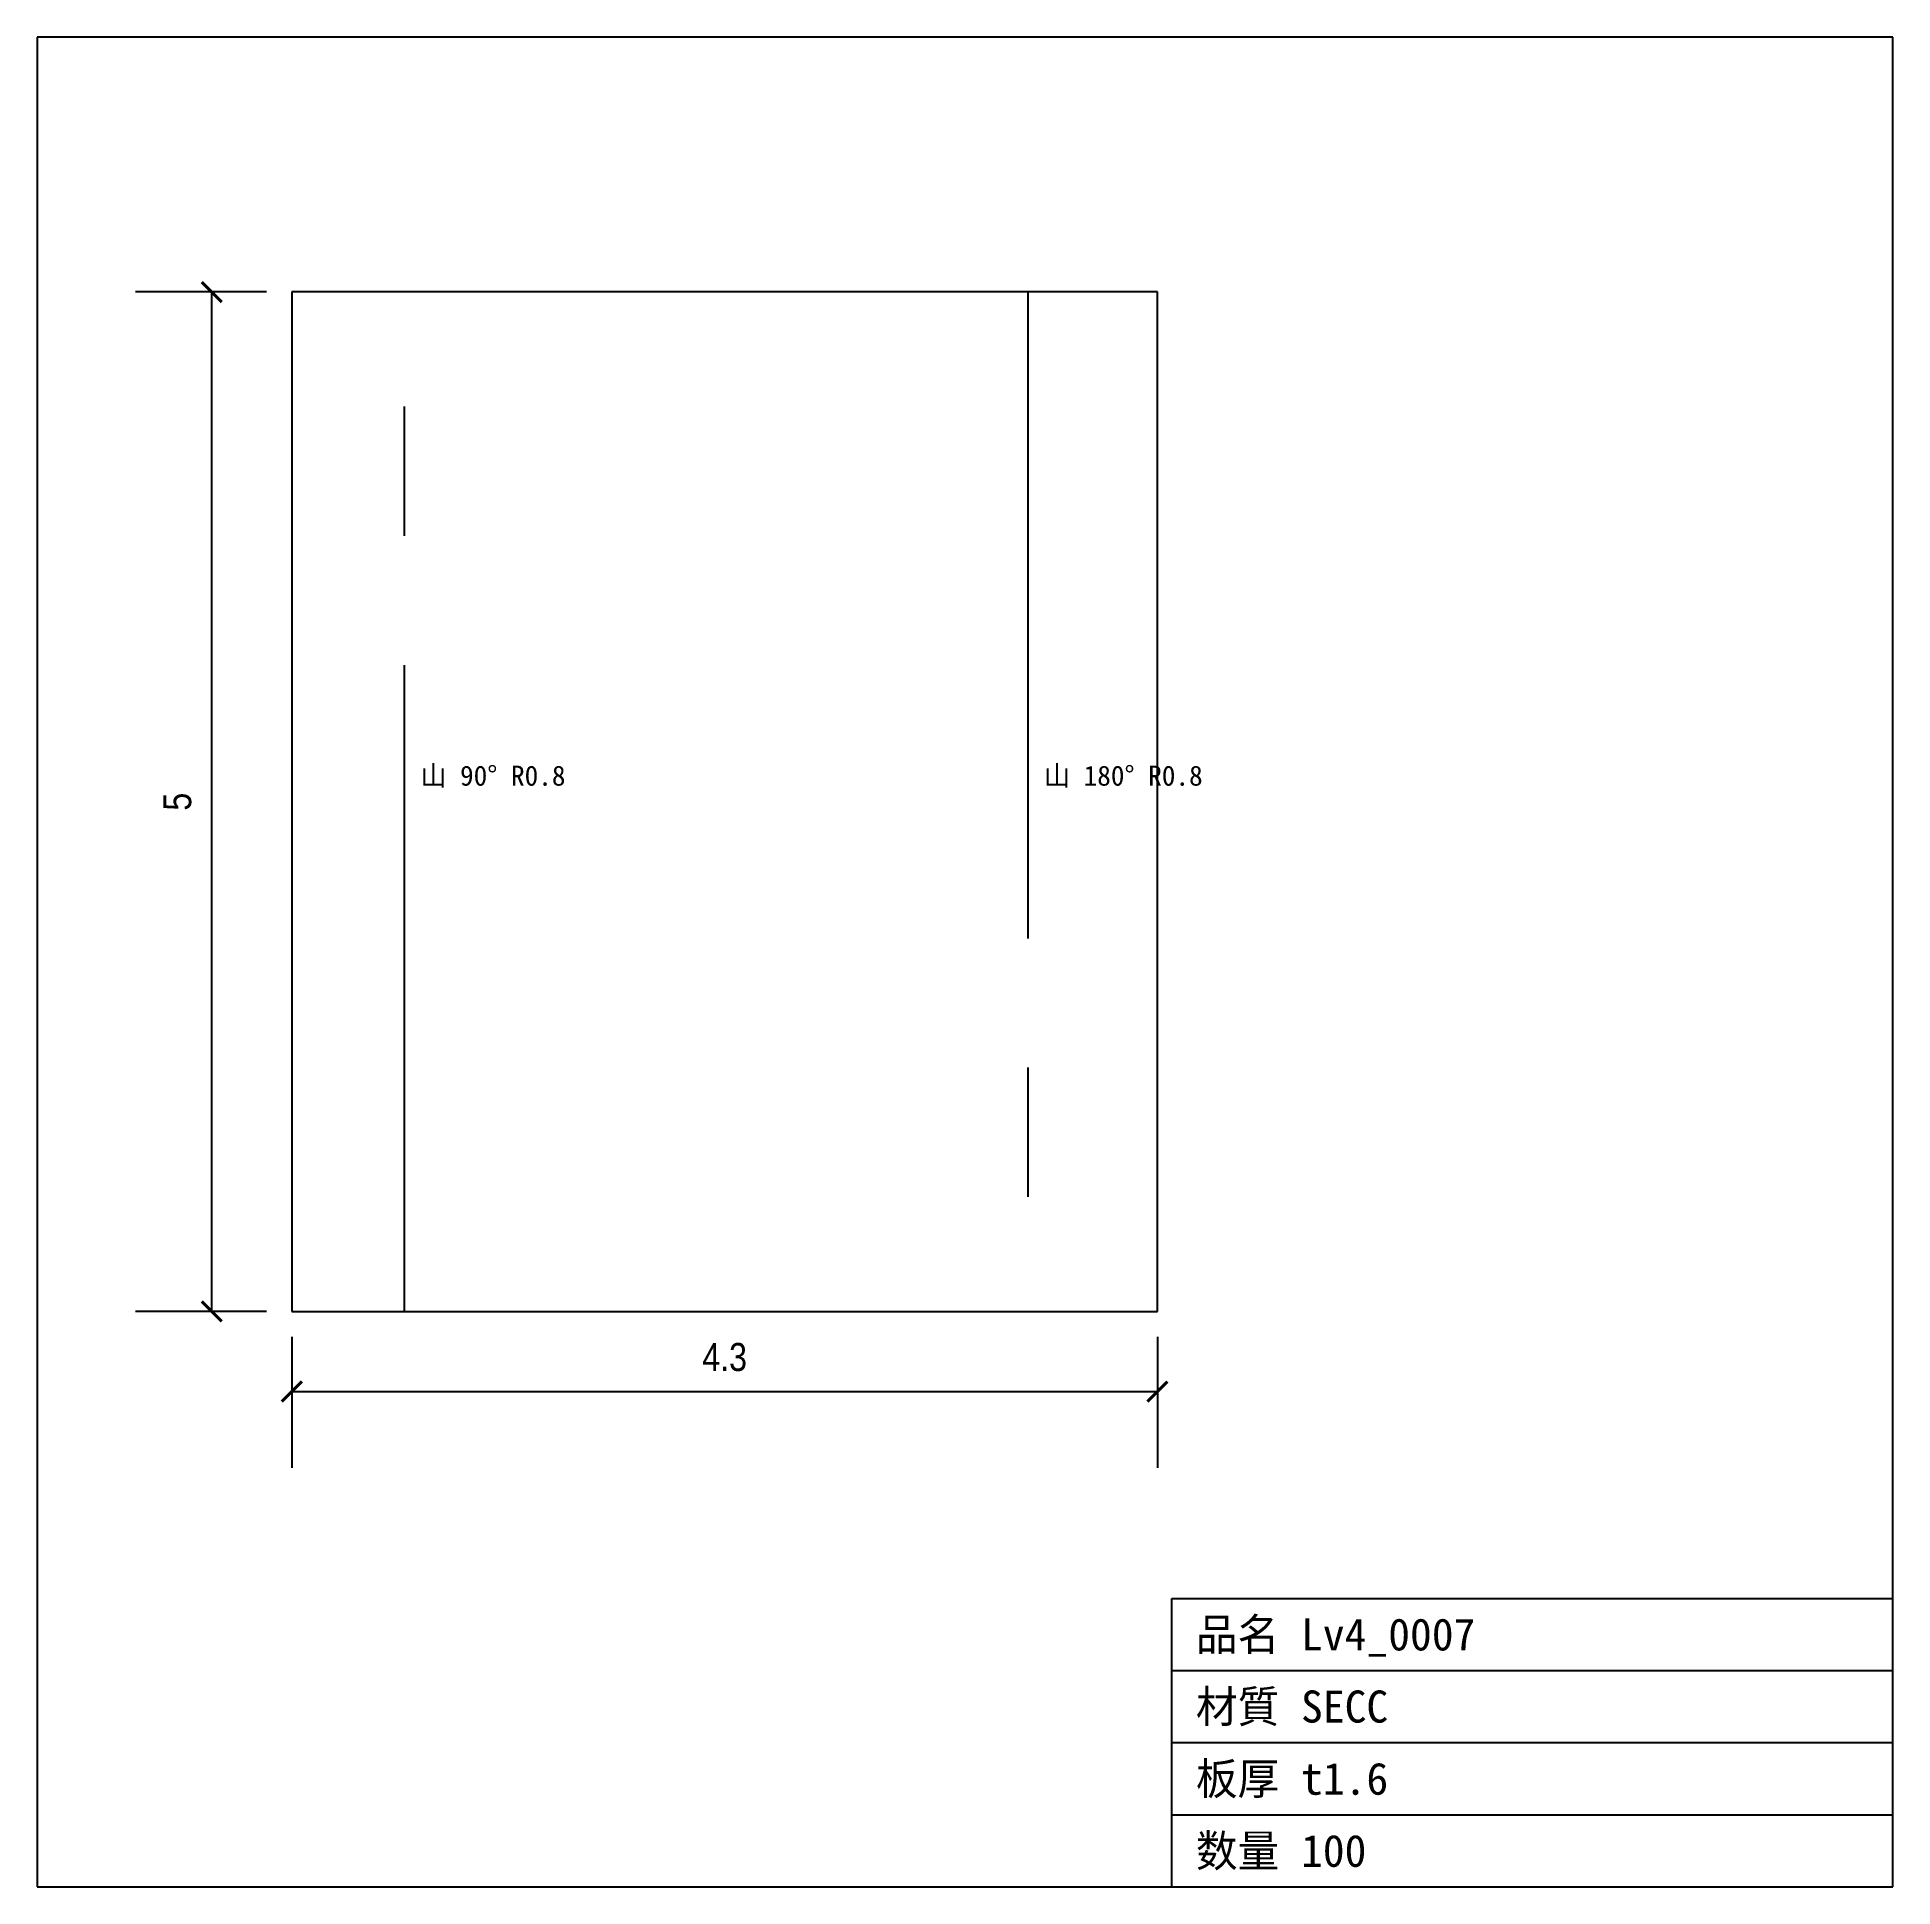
# Model space of a CAD drawing. Header units: inches. Extents: x -1.85 to 7.27, y -2.83 to 6.26.
import ezdxf

# ---------------------------------------------------------------- set-up
doc = ezdxf.new("R2010")
doc.units = ezdxf.units.IN
doc.linetypes.add('PHANTOM', pattern=[6.35, 3.175, -0.635, 0.635, -0.635, 0.635, -0.635])
for name, color, linetype in [('11', 7, 'Continuous'), ('12', 7, 'Continuous'), ('15', 7, 'Continuous'), ('16', 7, 'Continuous'), ('7', 7, 'Continuous')]:
    doc.layers.add(name, color=color, linetype=linetype)
doc.styles.add('OpenSansCondensed-Light', font='OpenSansCondensed-Light.ttf')
doc.dimstyles.new('EZDXF', dxfattribs={"dimtxt": 0.25, "dimasz": 0.175, "dimexe": 0.375, "dimexo": 0.125, "dimgap": 0.1, "dimtad": 1, "dimlfac": 100, "dimzin": 12, "dimdsep": 46, "dimtxsty": 'OpenSansCondensed-Light', "dimblk": 'ARCHTICK', "dimcen": 2.5, "dimazin": 3, "dimtfac": 0.5, "dimtmove": 2, "dimatfit": 3})

# ---------------------------------------------------------------- blocks, each defined once
blk = doc.blocks.new('_ARCHTICK')
at = {"color": 0, "linetype": 'BYBLOCK', "const_width": 0.15}
blk.add_lwpolyline([(-0.5, -0.5), (0.5, 0.5)], dxfattribs=at)

msp = doc.modelspace()

# ---------------------------------------------------------------- linework, layer by layer
at = {"layer": '11', "color": 4, "linetype": 'PHANTOM'}
for p, q in [((-0.0495, 0), (-0.0495, 5.0076)), ((3.0148, 5.0076), (3.0148, 0))]:
    msp.add_line(p, q, dxfattribs=at)
at = {"layer": '15', "color": 7, "linetype": 'CONTINUOUS'}
for p, q in [((3.6513, 5.0076), (-0.6023, 5.0076)), ((-0.6022, 5.0076), (-0.6022, 0)), ((3.6513, 0), (3.6513, 5.0076)), ((-0.6022, 0), (3.6513, 0))]:
    msp.add_line(p, q, dxfattribs=at)
at = {"layer": '16', "color": 7, "linetype": 'CONTINUOUS'}
for p, q in [((7.2655, 6.2596), (-1.8541, 6.2596)), ((-1.8541, 6.2596), (-1.8541, -2.8267)), ((7.2655, -2.8267), (7.2655, 6.2596)), ((3.7221, -2.8267), (3.7221, -1.4094)), ((3.7221, -1.4094), (7.2655, -1.4094)), ((3.7221, -1.7637), (7.2655, -1.7637)), ((3.7221, -2.1181), (7.2655, -2.1181)), ((3.7221, -2.4724), (7.2655, -2.4724)), ((-1.8541, -2.8267), (7.2655, -2.8267))]:
    msp.add_line(p, q, dxfattribs=at)

# ---------------------------------------------------------------- texts
at = {"layer": '7', "color": 2}
for s, height, p in [('山 90° R0.8', 0.09843, (0.0293, 2.5826)), ('山 180° R0.8', 0.098425, (3.0936, 2.5826)), ('品名 Lv4_0007', 0.15748, (3.8403, -1.6653)), ('材質 SECC', 0.15748, (3.8403, -2.0196)), ('板厚 t1.6', 0.15748, (3.8403, -2.374)), ('数量 100', 0.15748, (3.8403, -2.7283))]:
    msp.add_text(s, height=height, dxfattribs=at).set_placement(p)

# ---------------------------------------------------------------- dimensions: what is measured, and where the dimension line sits
at = {"layer": '12', "color": 2}
msp.add_linear_dim(base=(-0.9959, 0), p1=(-0.6022, 0), p2=(-0.6022, 5.0076), angle=90, dimstyle='EZDXF', override={"dimtxt": 0.137795, "dimasz": 0.098425, "dimdec": 1, "dimlfac": 1}, dxfattribs=at).render()
msp.add_linear_dim(base=(-0.6022, -0.3937), p1=(-0.6022, 0), p2=(3.6513, 0), dimstyle='EZDXF', override={"dimtxt": 0.137795, "dimasz": 0.098425, "dimdec": 1, "dimlfac": 1}, dxfattribs=at).render()

doc.saveas('drawing.dxf')
